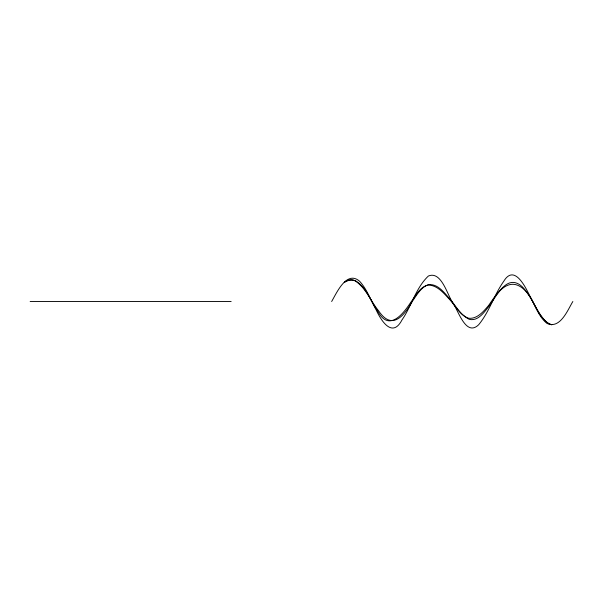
<?xml version="1.0" encoding="UTF-8"?>
<svg xmlns="http://www.w3.org/2000/svg" width="603" height="603" viewBox="0 0 603 603"><rect width="100%" height="100%" fill="white"/><g stroke="black" fill="none" stroke-linecap="round" stroke-linejoin="round"><path stroke-width="0.9" d="M331.65 301.5C336.64 292.945 346.65 269.986 359.607 281.247C367.174 289.463 370.732 300.347 376.166 309.927C381.224 320.932 392.349 338.441 401.997 319.922C411.706 305.887 415.761 287.917 428.379 276.023C441.78 270.423 447.697 296.472 453.509 304.01C458.582 311.427 466.179 336.866 478.631 324.783C489.417 311.796 494.03 294.973 503.754 281.269C514.246 263.812 525.288 286.787 529.781 295.847C535.117 305.201 538.351 316.439 546.981 323.427C560.202 329.374 567.589 310.198 572.85 301.5M30.15 301.5L231.153 301.5M412.422 301.199C404.108 315.836 392.086 330.934 378.661 310.892C370.792 301.387 366.405 288.905 356.102 281.518C352.529 278.624 347.449 279.543 344.23 282.445C347.064 280.47 352.016 279.159 355.642 280.855C366.466 287.345 370.197 300.58 377.297 310.364C388.257 331.884 402.05 315.663 410.711 302.397C415.671 296.103 419.477 287.066 427.979 285.046C437.085 285.061 443.559 292.96 449.25 299.096C455.371 305.661 459.674 315.06 468.591 318.248C477.267 319.213 483.523 311.389 488.603 305.495C496.096 294.633 507.379 276.272 522.477 288.128C531.861 295.839 535.065 308.276 542.399 317.638C544.803 320.736 547.765 324.09 551.828 324.791C547.532 323.773 544.456 320.11 541.75 316.869C534.431 307.176 530.783 294.935 521.881 286.417C506.316 272.692 495.922 297.844 488.053 307.455C483.531 313.108 477.614 321.369 469.3 319.349C460.375 315.083 455.747 305.593 449.431 298.44C443.996 292.365 437.725 283.689 428.552 284.646C420.879 287.216 416.861 295.01 412.422 301.199"/></g></svg>
